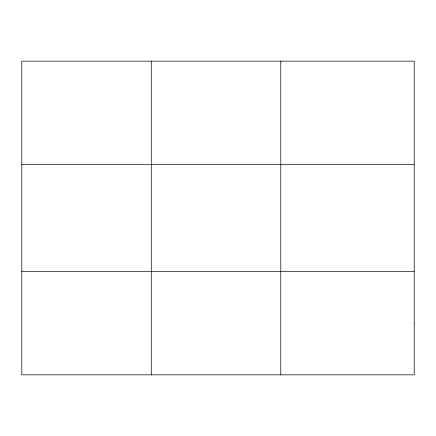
<?xml version="1.0" encoding="UTF-8"?>
<svg xmlns="http://www.w3.org/2000/svg" width="436" height="436" viewBox="0 0 436 436"><rect width="100%" height="100%" fill="white"/><g stroke="black" fill="none" stroke-linecap="round" stroke-linejoin="round"><path stroke-width="0.65" d="M151.292 61.165L151.292 374.835M280.784 61.165L280.784 374.835M21.8 164.677L414.2 164.677M21.8 271.323L414.2 271.323M414.2 323.081L414.2 374.835L21.8 374.835L21.8 61.165L414.2 61.165L414.2 323.081"/></g></svg>
